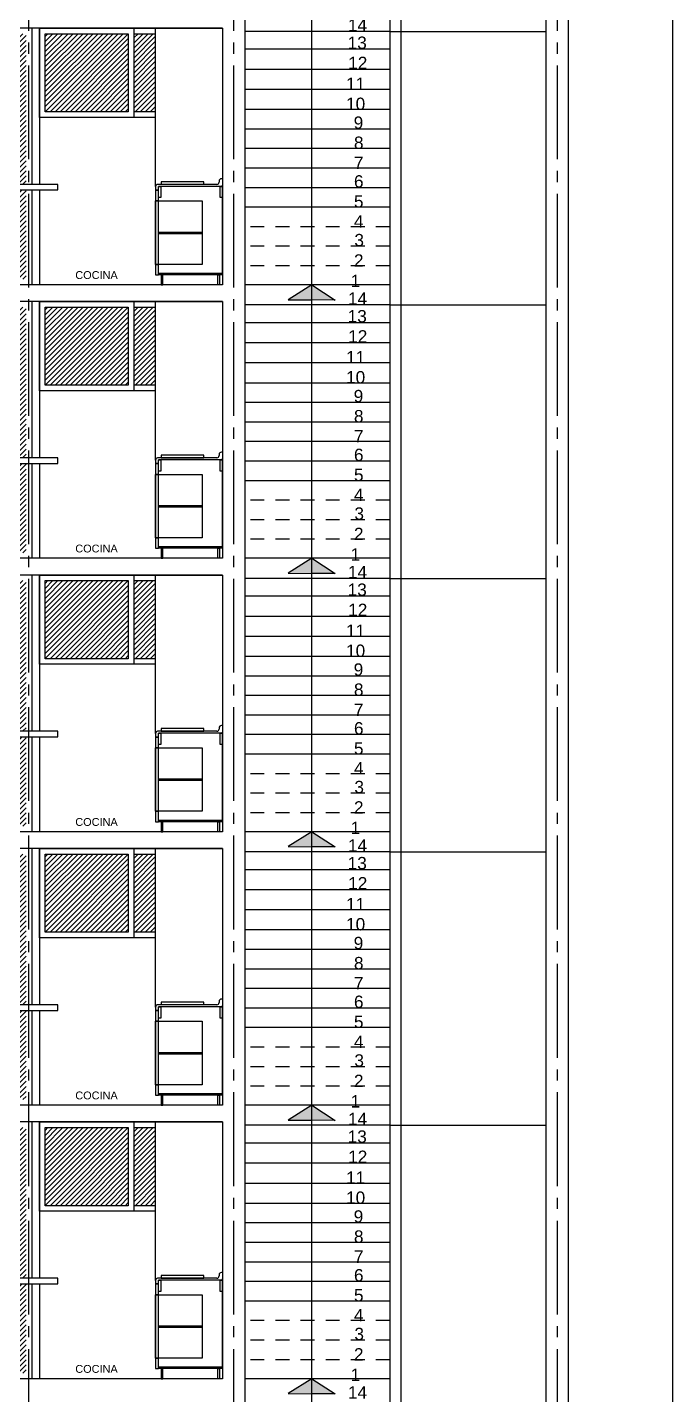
# Model space of a CAD drawing. Header units: millimetres. Extents: x 1217 to 2428, y 234 to 779.
# Drawn here: x 2241.82 to 2247.61, y 382.16 to 394.41 of the extents above; entities that cross this region are included whole.
import ezdxf

# ---------------------------------------------------------------- set-up
doc = ezdxf.new("R2010")
doc.units = ezdxf.units.MM
doc.linetypes.add('ACAD_ISO04W100', pattern=[30, 24, -3, 0, -3])
doc.linetypes.add('HIDDEN2', pattern=[0.1875, 0.125, -0.0625])
for name, color, linetype in [('0.1', 251, 'Continuous'), ('0.2', 2, 'Continuous'), ('0.3', 6, 'Continuous'), ('ARTEFACTOS', 4, 'Continuous'), ('Ejes', 8, 'Continuous'), ('estructura', 3, 'Continuous'), ('Muebles', 8, 'Continuous'), ('MURO', 5, 'Continuous'), ('Texto', 1, 'Continuous')]:
    doc.layers.add(name, color=color, linetype=linetype)
doc.styles.get("Standard").update_dxf_attribs({"font": 'arial.ttf'})

msp = doc.modelspace()

# ---------------------------------------------------------------- hatches: boundary and pattern name
at = {"layer": '0.1', "ltscale": 3}
h = msp.add_hatch(dxfattribs=at)
h.set_pattern_fill('ANSI31', color=256, scale=0.01)
h.set_pattern_definition([(45, (422.33998, -305.07355), (-0.0224506403, 0.0224506403), [])])
h.paths.add_polyline_path([(2240.28961, 394.35099), (2240.07395, 394.35099), (2240.07395, 392.92581), (2240.28961, 392.92581)])
h.paths.add_polyline_path([(2241.67351, 394.35099), (2240.33961, 394.35099), (2240.33961, 392.92581), (2240.6335, 392.92581, -0.33081067), (2240.69209, 392.88579), (2240.69209, 392.65486), (2240.75706, 392.65486, -1), (2240.75706, 392.61691), (2240.75706, 392.15099), (2241.67351, 392.15099)])
h.paths.add_polyline_path([(2241.81152, 394.35099), (2241.67351, 394.35099), (2241.67351, 392.15099), (2241.81152, 392.15099), (2241.81152, 392.95099), (2241.69651, 392.95099), (2241.69651, 393.00099), (2241.81152, 393.00099)])
h.paths.add_polyline_path([(2242.7263, 394.35099), (2241.98152, 394.35099), (2241.98152, 393.65099), (2242.7263, 393.65099)])
h.paths.add_polyline_path([(2242.97135, 394.35099), (2242.7763, 394.35099), (2242.7763, 393.65099), (2242.97135, 393.65099)])
h = msp.add_hatch(dxfattribs=at)
h.set_pattern_fill('ANSI31', color=256, scale=0.01)
h.set_pattern_definition([(45, (422.33998, -307.52355), (-0.0224506403, 0.0224506403), [])])
h.paths.add_polyline_path([(2240.28961, 391.90099), (2240.07395, 391.90099), (2240.07395, 390.47581), (2240.28961, 390.47581)])
h.paths.add_polyline_path([(2241.67351, 391.90099), (2240.33961, 391.90099), (2240.33961, 390.47581), (2240.6335, 390.47581, -0.33081067), (2240.69209, 390.43579), (2240.69209, 390.20486), (2240.75706, 390.20486, -1), (2240.75706, 390.16691), (2240.75706, 389.70099), (2241.67351, 389.70099)])
h.paths.add_polyline_path([(2241.81152, 391.90099), (2241.67351, 391.90099), (2241.67351, 389.70099), (2241.81152, 389.70099), (2241.81152, 390.50099), (2241.69651, 390.50099), (2241.69651, 390.55099), (2241.81152, 390.55099)])
h.paths.add_polyline_path([(2242.7263, 391.90099), (2241.98152, 391.90099), (2241.98152, 391.20099), (2242.7263, 391.20099)])
h.paths.add_polyline_path([(2242.97135, 391.90099), (2242.7763, 391.90099), (2242.7763, 391.20099), (2242.97135, 391.20099)])
h = msp.add_hatch(dxfattribs=at)
h.set_pattern_fill('ANSI31', color=256, scale=0.01)
h.set_pattern_definition([(45, (422.33998, -309.97355), (-0.0224506403, 0.0224506403), [])])
h.paths.add_polyline_path([(2240.28961, 389.45099), (2240.07395, 389.45099), (2240.07395, 388.02581), (2240.28961, 388.02581)])
h.paths.add_polyline_path([(2241.67351, 389.45099), (2240.33961, 389.45099), (2240.33961, 388.02581), (2240.6335, 388.02581, -0.33081067), (2240.69209, 387.98579), (2240.69209, 387.75486), (2240.75706, 387.75486, -1), (2240.75706, 387.71691), (2240.75706, 387.25099), (2241.67351, 387.25099)])
h.paths.add_polyline_path([(2241.81152, 389.45099), (2241.67351, 389.45099), (2241.67351, 387.25099), (2241.81152, 387.25099), (2241.81152, 388.05099), (2241.69651, 388.05099), (2241.69651, 388.10099), (2241.81152, 388.10099)])
h.paths.add_polyline_path([(2242.7263, 389.45099), (2241.98152, 389.45099), (2241.98152, 388.75099), (2242.7263, 388.75099)])
h.paths.add_polyline_path([(2242.97135, 389.45099), (2242.7763, 389.45099), (2242.7763, 388.75099), (2242.97135, 388.75099)])
h = msp.add_hatch(dxfattribs=at)
h.set_pattern_fill('ANSI31', color=256, scale=0.01)
h.set_pattern_definition([(45, (422.33998, -312.42355), (-0.0224506403, 0.0224506403), [])])
h.paths.add_polyline_path([(2240.28961, 387.00099), (2240.07395, 387.00099), (2240.07395, 385.57581), (2240.28961, 385.57581)])
h.paths.add_polyline_path([(2241.67351, 387.00099), (2240.33961, 387.00099), (2240.33961, 385.57581), (2240.6335, 385.57581, -0.33081067), (2240.69209, 385.53578), (2240.69209, 385.30486), (2240.75706, 385.30486, -1), (2240.75706, 385.26691), (2240.75706, 384.80099), (2241.67351, 384.80099)])
h.paths.add_polyline_path([(2241.81152, 387.00099), (2241.67351, 387.00099), (2241.67351, 384.80099), (2241.81152, 384.80099), (2241.81152, 385.60099), (2241.69651, 385.60099), (2241.69651, 385.65099), (2241.81152, 385.65099)])
h.paths.add_polyline_path([(2242.7263, 387.00099), (2241.98152, 387.00099), (2241.98152, 386.30099), (2242.7263, 386.30099)])
h.paths.add_polyline_path([(2242.97135, 387.00099), (2242.7763, 387.00099), (2242.7763, 386.30099), (2242.97135, 386.30099)])
h = msp.add_hatch(dxfattribs=at)
h.set_pattern_fill('ANSI31', color=256, scale=0.01)
h.set_pattern_definition([(45, (422.33998, -314.87355), (-0.0224506403, 0.0224506403), [])])
h.paths.add_polyline_path([(2240.28961, 384.55099), (2240.07395, 384.55099), (2240.07395, 383.12581), (2240.28961, 383.12581)])
h.paths.add_polyline_path([(2241.67351, 384.55099), (2240.33961, 384.55099), (2240.33961, 383.12581), (2240.6335, 383.12581, -0.33081067), (2240.69209, 383.08578), (2240.69209, 382.85486), (2240.75706, 382.85486, -1), (2240.75706, 382.81691), (2240.75706, 382.35099), (2241.67351, 382.35099)])
h.paths.add_polyline_path([(2241.81152, 384.55099), (2241.67351, 384.55099), (2241.67351, 382.35099), (2241.81152, 382.35099), (2241.81152, 383.15099), (2241.69651, 383.15099), (2241.69651, 383.20099), (2241.81152, 383.20099)])
h.paths.add_polyline_path([(2242.7263, 384.55099), (2241.98152, 384.55099), (2241.98152, 383.85099), (2242.7263, 383.85099)])
h.paths.add_polyline_path([(2242.97135, 384.55099), (2242.7763, 384.55099), (2242.7763, 383.85099), (2242.97135, 383.85099)])
at = {"layer": 'Muebles', "linetype": 'ByBlock'}
h = msp.add_hatch(color=256, dxfattribs=at)
h.paths.add_polyline_path([(2244.58119, 391.96471), (2244.37014, 391.96618), (2244.37108, 392.10099)])
h.paths.add_polyline_path([(2244.37108, 392.10099), (2244.37014, 391.96618), (2244.1591, 391.96765)])
h = msp.add_hatch(color=256, dxfattribs=at)
h.paths.add_polyline_path([(2244.58119, 389.51471), (2244.37014, 389.51618), (2244.37108, 389.65099)])
h.paths.add_polyline_path([(2244.37108, 389.65099), (2244.37014, 389.51618), (2244.1591, 389.51765)])
h = msp.add_hatch(color=256, dxfattribs=at)
h.paths.add_polyline_path([(2244.58119, 387.06471), (2244.37014, 387.06618), (2244.37108, 387.20099)])
h.paths.add_polyline_path([(2244.37108, 387.20099), (2244.37014, 387.06618), (2244.1591, 387.06765)])
h = msp.add_hatch(color=256, dxfattribs=at)
h.paths.add_polyline_path([(2244.58119, 384.61471), (2244.37014, 384.61618), (2244.37108, 384.75099)])
h.paths.add_polyline_path([(2244.37108, 384.75099), (2244.37014, 384.61618), (2244.1591, 384.61765)])
h = msp.add_hatch(color=256, dxfattribs=at)
h.paths.add_polyline_path([(2244.58119, 382.16471), (2244.37014, 382.16618), (2244.37108, 382.30099)])
h.paths.add_polyline_path([(2244.37108, 382.30099), (2244.37014, 382.16618), (2244.1591, 382.16765)])

# ---------------------------------------------------------------- linework, layer by layer
at = {"layer": '0.1', "ltscale": 3}
msp.add_lwpolyline([(2247.60666, 377.15066), (2247.60666, 438.10099)], dxfattribs=at)
at = {"layer": '0.1', "ltscale": 3, "elevation": 0}
for points in [[(2244.37108, 392.07099), (2244.37108, 394.55099)], [(2242.97135, 393.60099), (2241.93152, 393.60099), (2241.93152, 394.40099), (2243.57108, 394.40099)], [(2242.7263, 393.65099), (2241.98152, 393.65099), (2241.98152, 394.35099), (2242.7263, 394.35099)], [(2242.7263, 394.35099), (2242.7263, 393.65099)], [(2242.7763, 394.40099), (2242.7763, 393.60099)], [(2242.7763, 394.35099), (2242.97135, 394.35099)], [(2244.37108, 392.09099), (2244.3714, 394.43617)], [(2245.07108, 394.37099), (2246.47108, 394.37099)], [(2245.07108, 394.37099), (2246.47108, 394.37099)], [(2242.97135, 393.65099), (2242.7763, 393.65099)], [(2244.37108, 389.62099), (2244.37108, 392.10099)], [(2242.97135, 391.15099), (2241.93152, 391.15099), (2241.93152, 391.95099), (2243.57108, 391.95099)], [(2242.7263, 391.20099), (2241.98152, 391.20099), (2241.98152, 391.90099), (2242.7263, 391.90099)], [(2242.7263, 391.90099), (2242.7263, 391.20099)], [(2242.7763, 391.95099), (2242.7763, 391.15099)], [(2242.7763, 391.90099), (2242.97135, 391.90099)], [(2244.37108, 389.64099), (2244.3714, 391.98617)], [(2245.07108, 391.92099), (2246.47108, 391.92099)], [(2245.07108, 391.92099), (2246.47108, 391.92099)], [(2242.97135, 391.20099), (2242.7763, 391.20099)], [(2244.37108, 387.17099), (2244.37108, 389.65099)], [(2242.97135, 388.70099), (2241.93152, 388.70099), (2241.93152, 389.50099), (2243.57108, 389.50099)], [(2242.7263, 388.75099), (2241.98152, 388.75099), (2241.98152, 389.45099), (2242.7263, 389.45099)], [(2242.7263, 389.45099), (2242.7263, 388.75099)], [(2242.7763, 389.50099), (2242.7763, 388.70099)], [(2242.7763, 389.45099), (2242.97135, 389.45099)], [(2244.37108, 387.19099), (2244.3714, 389.53617)], [(2245.07108, 389.47099), (2246.47108, 389.47099)], [(2245.07108, 389.47099), (2246.47108, 389.47099)], [(2242.97135, 388.75099), (2242.7763, 388.75099)], [(2244.37108, 384.72099), (2244.37108, 387.20099)], [(2242.97135, 386.25099), (2241.93152, 386.25099), (2241.93152, 387.05099), (2243.57108, 387.05099)], [(2242.7263, 386.30099), (2241.98152, 386.30099), (2241.98152, 387.00099), (2242.7263, 387.00099)], [(2242.7263, 387.00099), (2242.7263, 386.30099)], [(2242.7763, 387.05099), (2242.7763, 386.25099)], [(2242.7763, 387.00099), (2242.97135, 387.00099)], [(2242.7763, 387.00099), (2242.97135, 387.00099)], [(2244.37108, 384.74099), (2244.3714, 387.08617)], [(2245.07108, 387.02099), (2246.47108, 387.02099)], [(2245.07108, 387.02099), (2246.47108, 387.02099)], [(2242.97135, 386.30099), (2242.7763, 386.30099)], [(2244.37108, 382.27099), (2244.37108, 384.75099)], [(2242.97135, 383.80099), (2241.93152, 383.80099), (2241.93152, 384.60099), (2243.57108, 384.60099)], [(2242.7263, 383.85099), (2241.98152, 383.85099), (2241.98152, 384.55099), (2242.7263, 384.55099)], [(2242.7263, 384.55099), (2242.7263, 383.85099)], [(2242.7763, 384.60099), (2242.7763, 383.80099)], [(2242.7763, 384.55099), (2242.97135, 384.55099)], [(2244.37108, 382.29099), (2244.3714, 384.63617)], [(2245.07108, 384.57099), (2246.47108, 384.57099)], [(2245.07108, 384.57099), (2246.47108, 384.57099)], [(2242.97135, 383.85099), (2242.7763, 383.85099)], [(2244.37108, 379.82099), (2244.37108, 382.30099)], [(2244.37108, 379.84099), (2244.3714, 382.18617)]]:
    msp.add_lwpolyline(points, dxfattribs=at)
at = {"layer": '0.1', "linetype": 'HIDDEN2', "elevation": 0}
for points in [[(2245.07108, 392.62099), (2243.77108, 392.62099)], [(2245.07108, 392.44599), (2243.77108, 392.44599)], [(2245.07108, 392.27099), (2243.77108, 392.27099)], [(2245.07108, 390.17099), (2243.77108, 390.17099)], [(2245.07108, 389.99599), (2243.77108, 389.99599)], [(2245.07108, 389.82099), (2243.77108, 389.82099)], [(2245.07108, 387.72099), (2243.77108, 387.72099)], [(2245.07108, 387.54599), (2243.77108, 387.54599)], [(2245.07108, 387.37099), (2243.77108, 387.37099)], [(2245.07108, 385.27099), (2243.77108, 385.27099)], [(2245.07108, 385.09599), (2243.77108, 385.09599)], [(2245.07108, 384.92099), (2243.77108, 384.92099)], [(2245.07108, 382.82099), (2243.77108, 382.82099)], [(2245.07108, 382.64599), (2243.77108, 382.64599)], [(2245.07108, 382.47099), (2243.77108, 382.47099)]]:
    msp.add_lwpolyline(points, dxfattribs=at)
at = {"layer": '0.2', "ltscale": 3, "elevation": 0}
for points in [[(2241.86152, 394.40099), (2241.86152, 393.00099)], [(2241.93152, 394.40099), (2241.93152, 393.00099)], [(2242.97135, 392.98074), (2242.97135, 394.40099)], [(2245.07108, 394.37099), (2243.77108, 394.37099)], [(2245.07108, 394.21099), (2243.77108, 394.21099)], [(2245.07108, 394.03099), (2243.77108, 394.03099)], [(2245.07108, 393.85099), (2243.77108, 393.85099)], [(2241.86152, 392.95099), (2241.86152, 392.10099)], [(2241.93152, 392.95099), (2241.93152, 392.10099)], [(2245.07108, 392.10099), (2243.77108, 392.10099)], [(2241.86152, 391.95099), (2241.86152, 390.55099)], [(2241.93152, 391.95099), (2241.93152, 390.55099)], [(2242.97135, 390.53074), (2242.97135, 391.95099)], [(2245.07108, 391.92099), (2243.77108, 391.92099)], [(2245.07108, 391.76099), (2243.77108, 391.76099)], [(2245.07108, 391.58099), (2243.77108, 391.58099)], [(2245.07108, 391.40099), (2243.77108, 391.40099)], [(2241.86152, 390.50099), (2241.86152, 389.65099)], [(2241.93152, 390.50099), (2241.93152, 389.65099)], [(2245.07108, 389.65099), (2243.77108, 389.65099)], [(2241.86152, 389.50099), (2241.86152, 388.10099)], [(2241.93152, 389.50099), (2241.93152, 388.10099)], [(2242.97135, 388.08074), (2242.97135, 389.50099)], [(2245.07108, 389.47099), (2243.77108, 389.47099)], [(2245.07108, 389.31099), (2243.77108, 389.31099)], [(2245.07108, 389.13099), (2243.77108, 389.13099)], [(2245.07108, 388.95099), (2243.77108, 388.95099)], [(2241.86152, 388.05099), (2241.86152, 387.20099)], [(2241.93152, 388.05099), (2241.93152, 387.20099)], [(2245.07108, 387.20099), (2243.77108, 387.20099)], [(2241.86152, 387.05099), (2241.86152, 385.65099)], [(2241.93152, 387.05099), (2241.93152, 385.65099)], [(2242.97135, 385.63074), (2242.97135, 387.05099)], [(2245.07108, 387.02099), (2243.77108, 387.02099)], [(2245.07108, 386.86099), (2243.77108, 386.86099)], [(2245.07108, 386.68099), (2243.77108, 386.68099)], [(2245.07108, 386.50099), (2243.77108, 386.50099)], [(2241.86152, 385.60099), (2241.86152, 384.75099)], [(2241.93152, 385.60099), (2241.93152, 384.75099)], [(2245.07108, 384.75099), (2243.77108, 384.75099)], [(2241.86152, 384.60099), (2241.86152, 383.20099)], [(2241.93152, 384.60099), (2241.93152, 383.20099)], [(2242.97135, 383.18074), (2242.97135, 384.60099)], [(2245.07108, 384.57099), (2243.77108, 384.57099)], [(2245.07108, 384.41099), (2243.77108, 384.41099)], [(2245.07108, 384.23099), (2243.77108, 384.23099)], [(2245.07108, 384.05099), (2243.77108, 384.05099)], [(2241.86152, 383.15099), (2241.86152, 382.30099)], [(2241.93152, 383.15099), (2241.93152, 382.30099)], [(2245.07108, 382.30099), (2243.77108, 382.30099)]]:
    msp.add_lwpolyline(points, dxfattribs=at)
at = {"layer": '0.2', "elevation": 0}
for points in [[(2243.40279, 393.02485), (2243.02177, 393.02485), (2243.02177, 393.0025), (2243.40279, 393.0025)], [(2242.97135, 392.28413), (2242.99667, 392.28413), (2242.99667, 392.85263), (2242.97135, 392.85263)], [(2242.97151, 392.85263), (2243.39013, 392.85263), (2243.39013, 392.28413), (2242.97151, 392.28413)], [(2243.40279, 390.57485), (2243.02177, 390.57485), (2243.02177, 390.5525), (2243.40279, 390.5525)], [(2242.97135, 389.83413), (2242.99667, 389.83413), (2242.99667, 390.40263), (2242.97135, 390.40263)], [(2242.97151, 390.40263), (2243.39013, 390.40263), (2243.39013, 389.83413), (2242.97151, 389.83413)], [(2243.40279, 388.12485), (2243.02177, 388.12485), (2243.02177, 388.1025), (2243.40279, 388.1025)], [(2242.97135, 387.38413), (2242.99667, 387.38413), (2242.99667, 387.95263), (2242.97135, 387.95263)], [(2242.97151, 387.95263), (2243.39013, 387.95263), (2243.39013, 387.38413), (2242.97151, 387.38413)], [(2243.40279, 385.67485), (2243.02177, 385.67485), (2243.02177, 385.6525), (2243.40279, 385.6525)], [(2242.97135, 384.93413), (2242.99667, 384.93413), (2242.99667, 385.50262), (2242.97135, 385.50262)], [(2242.97151, 385.50262), (2243.39013, 385.50262), (2243.39013, 384.93413), (2242.97151, 384.93413)], [(2243.40279, 383.22485), (2243.02177, 383.22485), (2243.02177, 383.2025), (2243.40279, 383.2025)], [(2242.97135, 382.48413), (2242.99667, 382.48413), (2242.99667, 383.05262), (2242.97135, 383.05262)], [(2242.97151, 383.05262), (2243.39013, 383.05262), (2243.39013, 382.48413), (2242.97151, 382.48413)]]:
    msp.add_lwpolyline(points, close=True, dxfattribs=at)
for points in [[(2243.39013, 392.55917), (2242.99667, 392.55917), (2242.99667, 392.57418), (2243.39013, 392.57418), (2243.39013, 392.55917)], [(2243.39013, 390.10917), (2242.99667, 390.10917), (2242.99667, 390.12418), (2243.39013, 390.12418), (2243.39013, 390.10917)], [(2243.39013, 387.65917), (2242.99667, 387.65917), (2242.99667, 387.67418), (2243.39013, 387.67418), (2243.39013, 387.65917)], [(2243.39013, 385.20917), (2242.99667, 385.20917), (2242.99667, 385.22418), (2243.39013, 385.22418), (2243.39013, 385.20917)], [(2243.39013, 382.75917), (2242.99667, 382.75917), (2242.99667, 382.77418), (2243.39013, 382.77418), (2243.39013, 382.75917)]]:
    msp.add_lwpolyline(points, dxfattribs=at)
at = {"layer": '0.3'}
for p, q in [((2243.52072, 393.00099, 0), (2242.98908, 393.00099, 0)), ((2243.54098, 393.03137, 0), (2243.54098, 393.02125, 0)), ((2243.57135, 393.05163, 0), (2243.56123, 393.05163, 0)), ((2243.52072, 390.55099, 0), (2242.98908, 390.55099, 0)), ((2243.54098, 390.58137, 0), (2243.54098, 390.57125, 0)), ((2243.57135, 390.60163, 0), (2243.56123, 390.60163, 0)), ((2243.52072, 388.10099, 0), (2242.98908, 388.10099, 0)), ((2243.54098, 388.13137, 0), (2243.54098, 388.12125, 0)), ((2243.57135, 388.15163, 0), (2243.56123, 388.15163, 0)), ((2243.52072, 385.65099, 0), (2242.98908, 385.65099, 0)), ((2243.54098, 385.68137, 0), (2243.54098, 385.67125, 0)), ((2243.57135, 385.70162, 0), (2243.56123, 385.70162, 0)), ((2243.52072, 383.20099, 0), (2242.98908, 383.20099, 0)), ((2243.54098, 383.23137, 0), (2243.54098, 383.22125, 0)), ((2243.57135, 383.25162, 0), (2243.56123, 383.25162, 0))]:
    msp.add_line(p, q, dxfattribs=at)
at = {"layer": '0.3', "ltscale": 3, "elevation": 0}
for points in [[(2245.07108, 393.67099), (2243.77108, 393.67099)], [(2245.07108, 393.49599), (2243.77108, 393.49599)], [(2245.07108, 393.32099), (2243.77108, 393.32099)], [(2245.07108, 393.14599), (2243.77108, 393.14599)], [(2245.07108, 391.22099), (2243.77108, 391.22099)], [(2245.07108, 391.04599), (2243.77108, 391.04599)], [(2245.07108, 390.87099), (2243.77108, 390.87099)], [(2245.07108, 390.69599), (2243.77108, 390.69599)], [(2245.07108, 388.77099), (2243.77108, 388.77099)], [(2245.07108, 388.59599), (2243.77108, 388.59599)], [(2245.07108, 388.42099), (2243.77108, 388.42099)], [(2245.07108, 388.24599), (2243.77108, 388.24599)], [(2245.07108, 386.32099), (2243.77108, 386.32099)], [(2245.07108, 386.14599), (2243.77108, 386.14599)], [(2245.07108, 385.97099), (2243.77108, 385.97099)], [(2245.07108, 385.79599), (2243.77108, 385.79599)], [(2245.07108, 383.87099), (2243.77108, 383.87099)], [(2245.07108, 383.69599), (2243.77108, 383.69599)], [(2245.07108, 383.52099), (2243.77108, 383.52099)], [(2245.07108, 383.34599), (2243.77108, 383.34599)]]:
    msp.add_lwpolyline(points, dxfattribs=at)
at = {"layer": '0.3', "elevation": 0}
for points in [[(2241.69651, 392.95099), (2242.09651, 392.95099), (2242.09651, 393.00099), (2241.69651, 393.00099)], [(2243.01692, 392.88201), (2242.99667, 392.88201), (2242.99667, 392.98327), (2243.01692, 392.98327)], [(2243.57135, 392.88201), (2243.5511, 392.88201), (2243.5511, 392.98327), (2243.57135, 392.98327)], [(2242.99667, 392.94939), (2242.97135, 392.94939), (2242.97135, 392.85438), (2242.99667, 392.85438)], [(2242.99667, 392.28413), (2242.97135, 392.28413), (2242.97135, 392.19087), (2242.99667, 392.19087)], [(2241.69651, 390.50099), (2242.09651, 390.50099), (2242.09651, 390.55099), (2241.69651, 390.55099)], [(2243.01692, 390.43201), (2242.99667, 390.43201), (2242.99667, 390.53327), (2243.01692, 390.53327)], [(2243.57135, 390.43201), (2243.5511, 390.43201), (2243.5511, 390.53327), (2243.57135, 390.53327)], [(2242.99667, 390.49939), (2242.97135, 390.49939), (2242.97135, 390.40438), (2242.99667, 390.40438)], [(2242.99667, 389.83413), (2242.97135, 389.83413), (2242.97135, 389.74087), (2242.99667, 389.74087)], [(2241.69651, 388.05099), (2242.09651, 388.05099), (2242.09651, 388.10099), (2241.69651, 388.10099)], [(2243.01692, 387.982), (2242.99667, 387.982), (2242.99667, 388.08327), (2243.01692, 388.08327)], [(2243.57135, 387.982), (2243.5511, 387.982), (2243.5511, 388.08327), (2243.57135, 388.08327)], [(2242.99667, 388.04939), (2242.97135, 388.04939), (2242.97135, 387.95438), (2242.99667, 387.95438)], [(2242.99667, 387.38413), (2242.97135, 387.38413), (2242.97135, 387.29087), (2242.99667, 387.29087)], [(2241.69651, 385.60099), (2242.09651, 385.60099), (2242.09651, 385.65099), (2241.69651, 385.65099)], [(2243.01692, 385.532), (2242.99667, 385.532), (2242.99667, 385.63327), (2243.01692, 385.63327)], [(2243.57135, 385.532), (2243.5511, 385.532), (2243.5511, 385.63327), (2243.57135, 385.63327)], [(2242.99667, 385.59939), (2242.97135, 385.59939), (2242.97135, 385.50438), (2242.99667, 385.50438)], [(2242.99667, 384.93413), (2242.97135, 384.93413), (2242.97135, 384.84087), (2242.99667, 384.84087)], [(2241.69651, 383.15099), (2242.09651, 383.15099), (2242.09651, 383.20099), (2241.69651, 383.20099)], [(2243.01692, 383.082), (2242.99667, 383.082), (2242.99667, 383.18327), (2243.01692, 383.18327)], [(2243.57135, 383.082), (2243.5511, 383.082), (2243.5511, 383.18327), (2243.57135, 383.18327)], [(2242.99667, 383.14939), (2242.97135, 383.14939), (2242.97135, 383.05438), (2242.99667, 383.05438)], [(2242.99667, 382.48413), (2242.97135, 382.48413), (2242.97135, 382.39087), (2242.99667, 382.39087)]]:
    msp.add_lwpolyline(points, close=True, dxfattribs=at)
for points in [[(2242.99667, 393.00099), (2242.99161, 393.00099, 0.41421356), (2242.97135, 392.98074), (2242.97135, 392.94939)], [(2242.99667, 390.55099), (2242.99161, 390.55099, 0.41421356), (2242.97135, 390.53074), (2242.97135, 390.49939)], [(2242.99667, 388.10099), (2242.99161, 388.10099, 0.41421356), (2242.97135, 388.08074), (2242.97135, 388.04939)], [(2242.99667, 385.65099), (2242.99161, 385.65099, 0.41421356), (2242.97135, 385.63074), (2242.97135, 385.59939)], [(2242.99667, 383.20099), (2242.99161, 383.20099, 0.41421356), (2242.97135, 383.18074), (2242.97135, 383.14939)]]:
    msp.add_lwpolyline(points, format="xyb", dxfattribs=at)
for points in [[(2242.97135, 392.94939), (2242.99667, 392.94939), (2242.99667, 392.98327)], [(2243.57135, 393.05163), (2243.57135, 392.98327), (2242.99667, 392.98327)], [(2243.57135, 392.19087), (2242.99667, 392.19087), (2242.99667, 392.20587), (2243.57135, 392.20587), (2243.57135, 392.19087)], [(2243.03768, 392.19087), (2243.02249, 392.19087), (2243.02249, 392.10099), (2243.03768, 392.10099), (2243.03768, 392.19087)], [(2243.53034, 392.19087), (2243.54553, 392.19087), (2243.54553, 392.10099), (2243.53034, 392.10099), (2243.53034, 392.19087)], [(2242.97135, 390.49939), (2242.99667, 390.49939), (2242.99667, 390.53327)], [(2243.57135, 390.60163), (2243.57135, 390.53327), (2242.99667, 390.53327)], [(2243.57135, 389.74087), (2242.99667, 389.74087), (2242.99667, 389.75587), (2243.57135, 389.75587), (2243.57135, 389.74087)], [(2243.03768, 389.74087), (2243.02249, 389.74087), (2243.02249, 389.65099), (2243.03768, 389.65099), (2243.03768, 389.74087)], [(2243.53034, 389.74087), (2243.54553, 389.74087), (2243.54553, 389.65099), (2243.53034, 389.65099), (2243.53034, 389.74087)], [(2242.97135, 388.04939), (2242.99667, 388.04939), (2242.99667, 388.08327)], [(2243.57135, 388.15163), (2243.57135, 388.08327), (2242.99667, 388.08327)], [(2243.57135, 387.29087), (2242.99667, 387.29087), (2242.99667, 387.30587), (2243.57135, 387.30587), (2243.57135, 387.29087)], [(2243.03768, 387.29087), (2243.02249, 387.29087), (2243.02249, 387.20099), (2243.03768, 387.20099), (2243.03768, 387.29087)], [(2243.53034, 387.29087), (2243.54553, 387.29087), (2243.54553, 387.20099), (2243.53034, 387.20099), (2243.53034, 387.29087)], [(2242.97135, 385.59939), (2242.99667, 385.59939), (2242.99667, 385.63327)], [(2243.57135, 385.70162), (2243.57135, 385.63327), (2242.99667, 385.63327)], [(2243.57135, 384.84087), (2242.99667, 384.84087), (2242.99667, 384.85587), (2243.57135, 384.85587), (2243.57135, 384.84087)], [(2243.03768, 384.84087), (2243.02249, 384.84087), (2243.02249, 384.75099), (2243.03768, 384.75099), (2243.03768, 384.84087)], [(2243.53034, 384.84087), (2243.54553, 384.84087), (2243.54553, 384.75099), (2243.53034, 384.75099), (2243.53034, 384.84087)], [(2242.97135, 383.14939), (2242.99667, 383.14939), (2242.99667, 383.18327)], [(2243.57135, 383.25162), (2243.57135, 383.18327), (2242.99667, 383.18327)], [(2243.57135, 382.39087), (2242.99667, 382.39087), (2242.99667, 382.40587), (2243.57135, 382.40587), (2243.57135, 382.39087)], [(2243.03768, 382.39087), (2243.02249, 382.39087), (2243.02249, 382.30099), (2243.03768, 382.30099), (2243.03768, 382.39087)], [(2243.53034, 382.39087), (2243.54553, 382.39087), (2243.54553, 382.30099), (2243.53034, 382.30099), (2243.53034, 382.39087)]]:
    msp.add_lwpolyline(points, dxfattribs=at)
at = {"layer": '0.3'}
for centre, start, end in [((2243.52072, 393.02125, 0), 270, 0), ((2243.56123, 393.03137, 0), 90, 180), ((2243.52072, 390.57125, 0), 270, 0), ((2243.56123, 390.58137, 0), 90, 180), ((2243.52072, 388.12125, 0), 270, 0), ((2243.56123, 388.13137, 0), 90, 180), ((2243.52072, 385.67125, 0), 270, 0), ((2243.56123, 385.68137, 0), 90, 180), ((2243.52072, 383.22125, 0), 270, 0), ((2243.56123, 383.23137, 0), 90, 180)]:
    msp.add_arc(centre, 0.02025, start, end, dxfattribs=at)
at = {"layer": 'ARTEFACTOS', "color": 1}
for p, q in [((2243.57135, 392.20731, 0), (2243.57135, 392.99465, 0)), ((2243.57135, 389.75731, 0), (2243.57135, 390.54465, 0)), ((2243.57135, 387.30731, 0), (2243.57135, 388.09465, 0)), ((2243.57135, 384.85731, 0), (2243.57135, 385.64465, 0)), ((2243.57135, 382.40731, 0), (2243.57135, 383.19465, 0))]:
    msp.add_line(p, q, dxfattribs=at)
at = {"layer": 'Ejes', "linetype": 'ACAD_ISO04W100', "ltscale": 0.035, "elevation": 0}
for points in [[(2241.83167, 400.96664), (2241.83167, 371.9866)], [(2243.67112, 400.96664), (2243.67112, 371.9866)], [(2246.57111, 400.96664), (2246.57111, 371.9866)]]:
    msp.add_lwpolyline(points, dxfattribs=at)
at = {"layer": 'Muebles', "linetype": 'ByBlock', "elevation": 0}
for points in [[(2244.37108, 392.10099), (2244.1591, 391.96765), (2244.37014, 391.96618)], [(2244.37108, 392.10099), (2244.58119, 391.96471), (2244.37014, 391.96618)], [(2244.37108, 389.65099), (2244.1591, 389.51765), (2244.37014, 389.51618)], [(2244.37108, 389.65099), (2244.58119, 389.51471), (2244.37014, 389.51618)], [(2244.37108, 387.20099), (2244.1591, 387.06765), (2244.37014, 387.06618)], [(2244.37108, 387.20099), (2244.58119, 387.06471), (2244.37014, 387.06618)], [(2244.37108, 384.75099), (2244.1591, 384.61765), (2244.37014, 384.61618)], [(2244.37108, 384.75099), (2244.58119, 384.61471), (2244.37014, 384.61618)], [(2244.37108, 382.30099), (2244.1591, 382.16765), (2244.37014, 382.16618)], [(2244.37108, 382.30099), (2244.58119, 382.16471), (2244.37014, 382.16618)]]:
    msp.add_lwpolyline(points, dxfattribs=at)
at = {"layer": 'MURO', "ltscale": 3}
msp.add_line((2246.67108, 438.10099, 0), (2246.67108, 373.37099, 0), dxfattribs=at)
at = {"layer": 'MURO', "ltscale": 3, "elevation": 0}
for points in [[(2246.47108, 436.20099), (2246.47108, 374.87099)], [(2243.77108, 436.05099), (2243.77108, 378.27099)], [(2245.17108, 396.82099), (2245.17108, 394.34099)], [(2245.07108, 395.24599), (2245.07108, 394.34099)], [(2245.07108, 394.55099), (2245.07108, 392.97099)], [(2245.17108, 394.55099), (2245.17108, 392.10099)], [(2243.57108, 394.40099), (2238.76771, 394.40099)], [(2243.57108, 394.40099), (2243.57108, 392.10099)], [(2245.07108, 394.37099), (2245.07108, 392.97099)], [(2245.17108, 394.37099), (2245.17108, 391.89099)], [(2245.07108, 392.97099), (2243.77108, 392.97099)], [(2245.07108, 392.97099), (2245.07108, 392.10099)], [(2245.07108, 392.79599), (2243.77108, 392.79599)], [(2245.07108, 392.79599), (2245.07108, 391.89099)], [(2243.57108, 392.10099), (2238.76771, 392.10099)], [(2245.07108, 392.10099), (2245.07108, 390.52099)], [(2245.17108, 392.10099), (2245.17108, 389.65099)], [(2243.57108, 391.95099), (2238.76771, 391.95099)], [(2243.57108, 391.95099), (2243.57108, 389.65099)], [(2245.07108, 391.92099), (2245.07108, 390.52099)], [(2245.17108, 391.92099), (2245.17108, 389.44099)], [(2245.07108, 390.52099), (2243.77108, 390.52099)], [(2245.07108, 390.52099), (2245.07108, 389.65099)], [(2245.07108, 390.34599), (2243.77108, 390.34599)], [(2245.07108, 390.34599), (2245.07108, 389.44099)], [(2243.57108, 389.65099), (2238.76771, 389.65099)], [(2245.07108, 389.65099), (2245.07108, 388.07099)], [(2245.17108, 389.65099), (2245.17108, 387.20099)], [(2243.57108, 389.50099), (2238.76771, 389.50099)], [(2243.57108, 389.50099), (2243.57108, 387.20099)], [(2245.07108, 389.47099), (2245.07108, 388.07099)], [(2245.17108, 389.47099), (2245.17108, 386.99099)], [(2245.07108, 388.07099), (2243.77108, 388.07099)], [(2245.07108, 388.07099), (2245.07108, 387.20099)], [(2245.07108, 387.89599), (2243.77108, 387.89599)], [(2245.07108, 387.89599), (2245.07108, 386.99099)], [(2243.57108, 387.20099), (2238.76771, 387.20099)], [(2245.07108, 387.20099), (2245.07108, 385.62099)], [(2245.17108, 387.20099), (2245.17108, 384.75099)], [(2243.57108, 387.05099), (2238.76771, 387.05099)], [(2243.57108, 387.05099), (2243.57108, 384.75099)], [(2245.07108, 387.02099), (2245.07108, 385.62099)], [(2245.17108, 387.02099), (2245.17108, 384.54099)], [(2245.07108, 385.62099), (2243.77108, 385.62099)], [(2245.07108, 385.62099), (2245.07108, 384.75099)], [(2245.07108, 385.44599), (2243.77108, 385.44599)], [(2245.07108, 385.44599), (2245.07108, 384.54099)], [(2243.57108, 384.75099), (2238.76771, 384.75099)], [(2245.07108, 384.75099), (2245.07108, 383.17099)], [(2245.17108, 384.75099), (2245.17108, 382.30099)], [(2243.57108, 384.60099), (2238.76771, 384.60099)], [(2243.57108, 384.60099), (2243.57108, 382.30099)], [(2245.07108, 384.57099), (2245.07108, 383.17099)], [(2245.17108, 384.57099), (2245.17108, 382.09099)], [(2245.07108, 383.17099), (2243.77108, 383.17099)], [(2245.07108, 383.17099), (2245.07108, 382.30099)], [(2245.07108, 382.99599), (2243.77108, 382.99599)], [(2245.07108, 382.99599), (2245.07108, 382.09099)], [(2243.57108, 382.30099), (2238.76771, 382.30099)], [(2245.07108, 382.30099), (2245.07108, 380.72099)], [(2245.17108, 382.30099), (2245.17108, 379.85099)]]:
    msp.add_lwpolyline(points, dxfattribs=at)

# ---------------------------------------------------------------- texts
at = {"layer": 'estructura', "color": 1, "char_height": 0.1106475, "width": 0.1026, "attachment_point": 9, "line_spacing_factor": 0.938532}
for s, insert in [('\\fArial|b0|i0|c0|p34|;14', (2244.86706, 394.37231, 0)), ('\\fArial|b0|i0|c0|p34|;13', (2244.86487, 394.21305, 0)), ('\\fArial|b0|i0|c0|p34|;12', (2244.86966, 394.03385, 0)), ('\\fArial|b0|i0|c0|p34|;11', (2244.8505, 393.8469, 0)), ('\\fArial|b0|i0|c0|p34|;10', (2244.8505, 393.6659, 0)), ('\\fArial|b0|i0|c0|p34|;9', (2244.83306, 393.49707, 0)), ('\\fArial|b0|i0|c0|p34|;8', (2244.83542, 393.3173, 0)), ('\\fArial|b0|i0|c0|p34|;7', (2244.83542, 393.13879, 0)), ('\\fArial|b0|i0|c0|p34|;6', (2244.83542, 392.97087, 0)), ('\\fArial|b0|i0|c0|p34|;5', (2244.83542, 392.79123, 0)), ('\\fArial|b0|i0|c0|p34|;4', (2244.83542, 392.61404, 0)), ('\\fArial|b0|i0|c0|p34|;3', (2244.83945, 392.44491, 0)), ('\\fArial|b0|i0|c0|p34|;2', (2244.83542, 392.26369, 0)), ('\\fArial|b0|i0|c0|p34|;1', (2244.80516, 392.08046, 0)), ('\\fArial|b0|i0|c0|p34|;14', (2244.86706, 391.92231, 0)), ('\\fArial|b0|i0|c0|p34|;13', (2244.86487, 391.76305, 0)), ('\\fArial|b0|i0|c0|p34|;12', (2244.86966, 391.58385, 0)), ('\\fArial|b0|i0|c0|p34|;11', (2244.8505, 391.3969, 0)), ('\\fArial|b0|i0|c0|p34|;10', (2244.8505, 391.2159, 0)), ('\\fArial|b0|i0|c0|p34|;9', (2244.83306, 391.04707, 0)), ('\\fArial|b0|i0|c0|p34|;8', (2244.83542, 390.8673, 0)), ('\\fArial|b0|i0|c0|p34|;7', (2244.83542, 390.68879, 0)), ('\\fArial|b0|i0|c0|p34|;6', (2244.83542, 390.52087, 0)), ('\\fArial|b0|i0|c0|p34|;5', (2244.83542, 390.34123, 0)), ('\\fArial|b0|i0|c0|p34|;4', (2244.83542, 390.16404, 0)), ('\\fArial|b0|i0|c0|p34|;3', (2244.83945, 389.99491, 0)), ('\\fArial|b0|i0|c0|p34|;2', (2244.83542, 389.81369, 0)), ('\\fArial|b0|i0|c0|p34|;1', (2244.80516, 389.63046, 0)), ('\\fArial|b0|i0|c0|p34|;14', (2244.86706, 389.47231, 0)), ('\\fArial|b0|i0|c0|p34|;13', (2244.86487, 389.31305, 0)), ('\\fArial|b0|i0|c0|p34|;12', (2244.86966, 389.13385, 0)), ('\\fArial|b0|i0|c0|p34|;11', (2244.8505, 388.9469, 0)), ('\\fArial|b0|i0|c0|p34|;10', (2244.8505, 388.7659, 0)), ('\\fArial|b0|i0|c0|p34|;9', (2244.83306, 388.59707, 0)), ('\\fArial|b0|i0|c0|p34|;8', (2244.83542, 388.4173, 0)), ('\\fArial|b0|i0|c0|p34|;7', (2244.83542, 388.23879, 0)), ('\\fArial|b0|i0|c0|p34|;6', (2244.83542, 388.07087, 0)), ('\\fArial|b0|i0|c0|p34|;5', (2244.83542, 387.89123, 0)), ('\\fArial|b0|i0|c0|p34|;4', (2244.83542, 387.71404, 0)), ('\\fArial|b0|i0|c0|p34|;3', (2244.83945, 387.54491, 0)), ('\\fArial|b0|i0|c0|p34|;2', (2244.83542, 387.36369, 0)), ('\\fArial|b0|i0|c0|p34|;1', (2244.80516, 387.18046, 0)), ('\\fArial|b0|i0|c0|p34|;14', (2244.86706, 387.02231, 0)), ('\\fArial|b0|i0|c0|p34|;13', (2244.86487, 386.86305, 0)), ('\\fArial|b0|i0|c0|p34|;12', (2244.86966, 386.68385, 0)), ('\\fArial|b0|i0|c0|p34|;11', (2244.8505, 386.4969, 0)), ('\\fArial|b0|i0|c0|p34|;10', (2244.8505, 386.3159, 0)), ('\\fArial|b0|i0|c0|p34|;9', (2244.83306, 386.14707, 0)), ('\\fArial|b0|i0|c0|p34|;8', (2244.83542, 385.9673, 0)), ('\\fArial|b0|i0|c0|p34|;7', (2244.83542, 385.78879, 0)), ('\\fArial|b0|i0|c0|p34|;6', (2244.83542, 385.62087, 0)), ('\\fArial|b0|i0|c0|p34|;5', (2244.83542, 385.44123, 0)), ('\\fArial|b0|i0|c0|p34|;4', (2244.83542, 385.26404, 0)), ('\\fArial|b0|i0|c0|p34|;3', (2244.83945, 385.09491, 0)), ('\\fArial|b0|i0|c0|p34|;2', (2244.83542, 384.91369, 0)), ('\\fArial|b0|i0|c0|p34|;1', (2244.80516, 384.73046, 0)), ('\\fArial|b0|i0|c0|p34|;14', (2244.86706, 384.57231, 0)), ('\\fArial|b0|i0|c0|p34|;13', (2244.86487, 384.41305, 0)), ('\\fArial|b0|i0|c0|p34|;12', (2244.86966, 384.23385, 0)), ('\\fArial|b0|i0|c0|p34|;11', (2244.8505, 384.0469, 0)), ('\\fArial|b0|i0|c0|p34|;10', (2244.8505, 383.8659, 0)), ('\\fArial|b0|i0|c0|p34|;9', (2244.83306, 383.69707, 0)), ('\\fArial|b0|i0|c0|p34|;8', (2244.83542, 383.5173, 0)), ('\\fArial|b0|i0|c0|p34|;7', (2244.83542, 383.33879, 0)), ('\\fArial|b0|i0|c0|p34|;6', (2244.83542, 383.17087, 0)), ('\\fArial|b0|i0|c0|p34|;5', (2244.83542, 382.99123, 0)), ('\\fArial|b0|i0|c0|p34|;4', (2244.83542, 382.81404, 0)), ('\\fArial|b0|i0|c0|p34|;3', (2244.83945, 382.64491, 0)), ('\\fArial|b0|i0|c0|p34|;2', (2244.83542, 382.46369, 0)), ('\\fArial|b0|i0|c0|p34|;1', (2244.80516, 382.28046, 0)), ('\\fArial|b0|i0|c0|p34|;14', (2244.86706, 382.12231, 0))]:
    msp.add_mtext(s, dxfattribs=dict(at, insert=insert))
at = {"layer": 'Texto', "char_height": 0.07, "width": 0.4782903, "attachment_point": 5}
for insert in [(2242.44168, 392.18805, 0), (2242.44168, 389.73805, 0), (2242.44168, 387.28805, 0), (2242.44168, 384.83805, 0), (2242.44168, 382.38805, 0)]:
    msp.add_mtext('COCINA', dxfattribs=dict(at, insert=insert))

doc.saveas('drawing.dxf')
